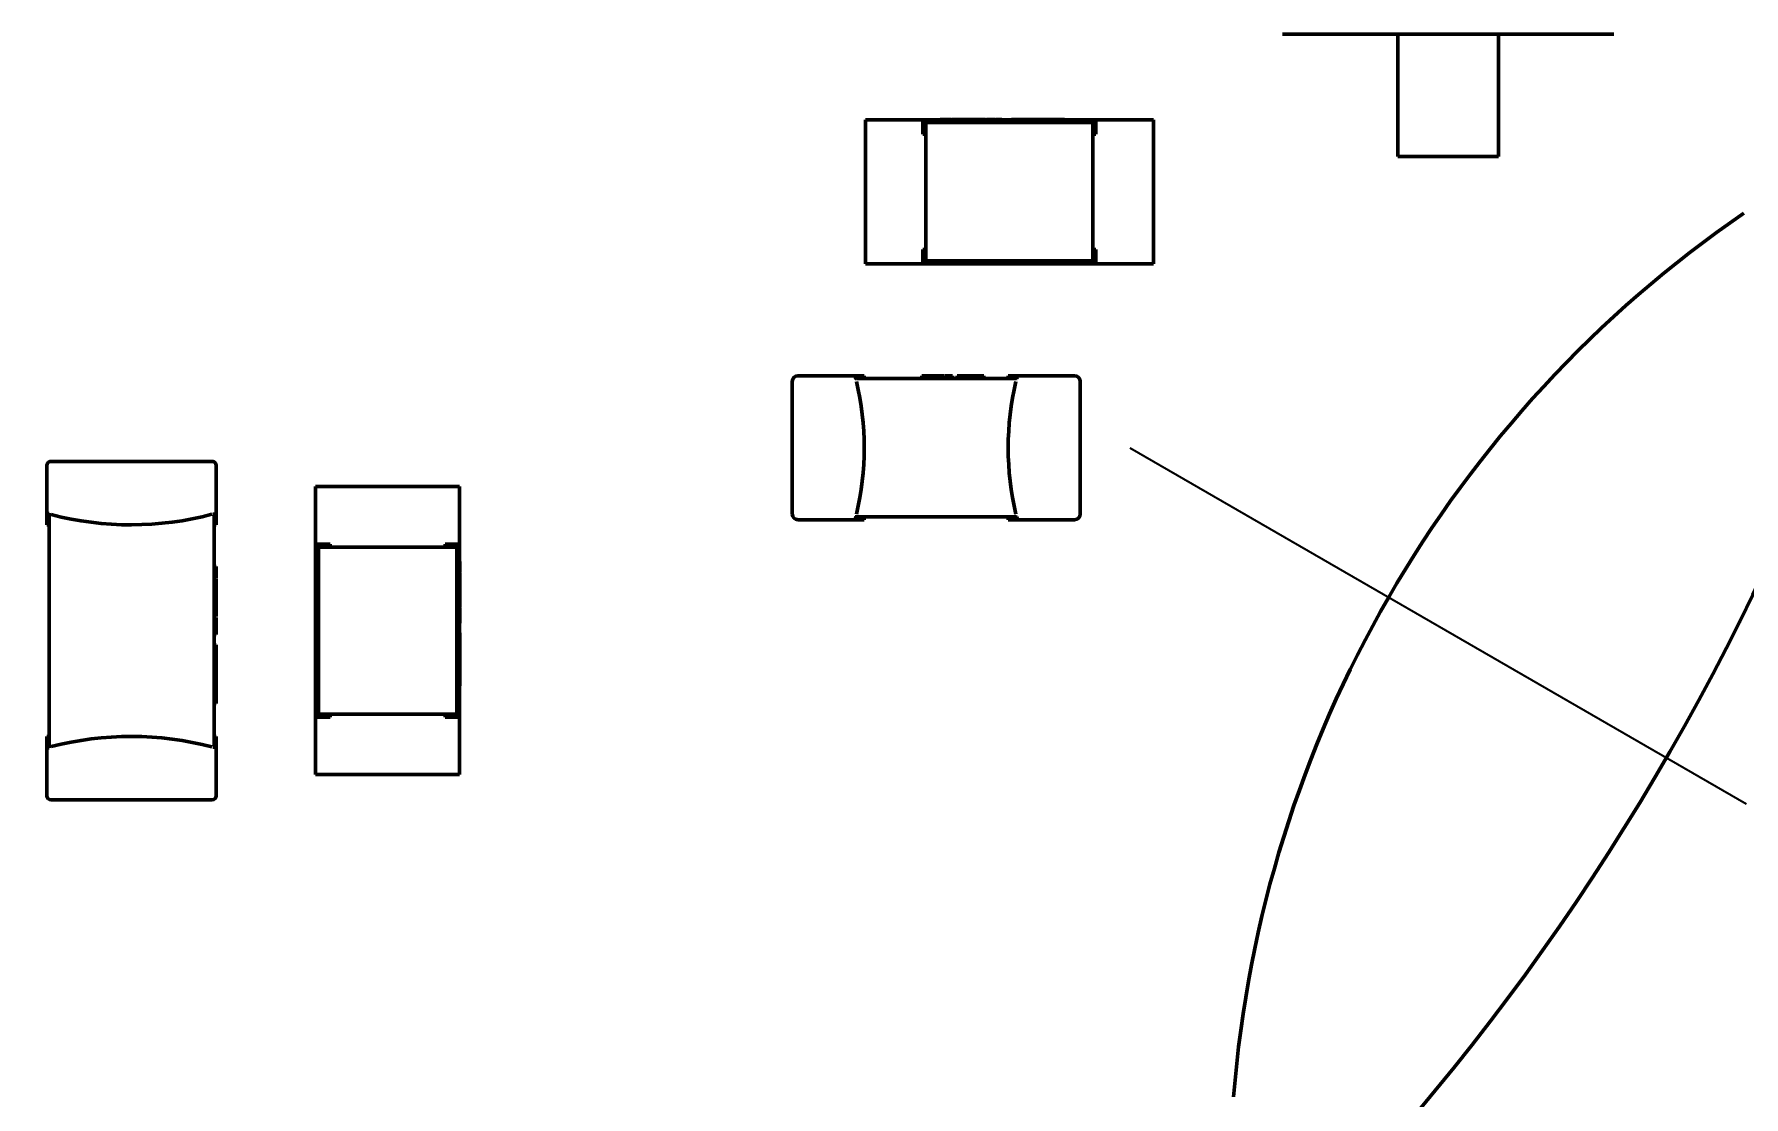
# Model space of a CAD drawing. Header units: millimetres. Extents: x 0 to 420, y 0 to 297.
# Drawn here: x 155.09 to 161.03, y 96.87 to 100.56 of the extents above; entities that cross this region are included whole.
import ezdxf

# ---------------------------------------------------------------- set-up
doc = ezdxf.new("R2010")
doc.units = ezdxf.units.MM
doc.header["$LTSCALE"] = 0.75
doc.linetypes.add('CENTER2', pattern=[28.575, 19.05, -3.175, 3.175, -3.175])
for name, color, linetype, lineweight in [('FD_Dimensions', 7, 'Continuous', 25), ('Smart Centers', 7, 'CENTER2', 25), ('Visible', 7, 'Continuous', 50)]:
    doc.layers.add(name, color=color, linetype=linetype, lineweight=lineweight)
doc.styles.get("Standard").update_dxf_attribs({"font": 'arial.ttf'})
doc.dimstyles.new('Dim-ISO-25', dxfattribs={"dimtxt": 3.5, "dimasz": 3.5, "dimexe": 2.1, "dimexo": 2.1, "dimgap": 1.4, "dimtad": 1, "dimzin": 12, "dimdsep": 46, "dimtxsty": 'Standard', "dimcen": 0, "dimazin": 3, "dimtp": 0.1, "dimtm": 0.1, "dimtfac": 0.714286, "dimtmove": 0, "dimatfit": 3, "dimfxl": 1, "dimtzin": 12, "dimarcsym": 0})

# ---------------------------------------------------------------- blocks, each defined once
blk = doc.blocks.new('*D38')
at = {"layer": 'Defpoints', "color": 0, "transparency": 16777216}
for p in [(164.34729, 115.945447), (142.445703, 88.644889)]:
    blk.add_point(p, dxfattribs=at)
at = {"layer": 'FD_Dimensions', "color": 0, "lineweight": -2, "transparency": 16777216}
for p, q in [((188.180003, 145.653174), (166.537449, 118.675503)), ((142.445703, 88.644889), (164.34729, 115.945447)), ((140.255544, 85.914833), (138.065386, 83.184777))]:
    blk.add_line(p, q, dxfattribs=at)
at = {"layer": 'FD_Dimensions', "color": 0, "transparency": 16777216}
for points in [[(166.08244, 119.04053), (166.992458, 118.310477), (164.34729, 115.945447)], [(139.800535, 86.27986), (140.710554, 85.549807), (142.445703, 88.644889)]]:
    blk.add_solid(points, dxfattribs=at)
at = {"layer": 'FD_Dimensions', "color": 0, "transparency": 16777216, "insert": (181.973347, 143.165958), "char_height": 3.5, "attachment_point": 5, "rotation": 51.2620212}
blk.add_mtext('∅35', dxfattribs=at)
blk = doc.blocks.new('*U26')
at = {"layer": 'Smart Centers', "color": 0, "ltscale": 0.75, "transparency": 16777216}
blk.add_line((5.499261, -3.175), (7.639291, -4.410547), dxfattribs=at)
blk = doc.blocks.new('*U29')
at = {"layer": 'Smart Centers', "color": 0, "ltscale": 0.75, "transparency": 16777216}
blk.add_blockref('*U26', (0, 0), dxfattribs=at)
blk = doc.blocks.new('*D39')
at = {"layer": 'Defpoints', "color": 0, "transparency": 16777216}
for p in [(164.467924, 105.405393), (142.325069, 99.184944)]:
    blk.add_point(p, dxfattribs=at)
at = {"layer": 'FD_Dimensions', "color": 0, "lineweight": -2, "transparency": 16777216}
for p, q in [((203.991631, 116.508533), (167.837489, 106.351983)), ((142.325069, 99.184944), (164.467924, 105.405393)), ((138.955505, 98.238353), (135.58594, 97.291763))]:
    blk.add_line(p, q, dxfattribs=at)
at = {"layer": 'FD_Dimensions', "color": 0, "transparency": 16777216}
for points in [[(167.679724, 106.913577), (167.995254, 105.790389), (164.467924, 105.405393)], [(138.79774, 98.799948), (139.11327, 97.676759), (142.325069, 99.184944)]]:
    blk.add_solid(points, dxfattribs=at)
at = {"layer": 'FD_Dimensions', "color": 0, "transparency": 16777216, "insert": (197.508959, 118.099446), "char_height": 3.5, "attachment_point": 5, "rotation": 15.6912827}
blk.add_mtext('∅23', dxfattribs=at)

msp = doc.modelspace()

# ---------------------------------------------------------------- linework, layer by layer
at = {"layer": 'Visible', "extrusion": (0, 1, 0)}
for p, q in [((159.4257, 100.5564), (159.8259, 100.5564)), ((159.8259, 100.5564), (160.1759, 100.5564)), ((159.8259, 100.5564), (159.8259, 100.1314)), ((160.1759, 100.5564), (160.5761, 100.5564)), ((160.1759, 100.1314), (160.1759, 100.5564)), ((158.1769, 100.2594), (157.9769, 100.2594)), ((157.9769, 100.2594), (157.9769, 99.7594)), ((158.1769, 100.2594), (158.1769, 100.2094)), ((158.1769, 100.2594), (158.7769, 100.2594)), ((158.1869, 100.2494), (158.1769, 100.2594)), ((158.1769, 100.2094), (158.1819, 100.2094)), ((158.1869, 100.2494), (158.1869, 99.7694)), ((158.7669, 100.2494), (158.1869, 100.2494)), ((158.2371, 100.2604), (158.2523, 100.2604)), ((158.2371, 100.2604), (158.2371, 100.2594)), ((158.2523, 100.2604), (158.2579, 100.2604)), ((158.2523, 100.2604), (158.2523, 100.2594)), ((158.2579, 100.2604), (158.2737, 100.2604)), ((158.2579, 100.2604), (158.2579, 100.2594)), ((158.2737, 100.2604), (158.2737, 100.2594)), ((158.2758, 100.2604), (158.2819, 100.2604)), ((158.2758, 100.2604), (158.2758, 100.2594)), ((158.2819, 100.2604), (158.2876, 100.2604)), ((158.2876, 100.2604), (158.3028, 100.2604)), ((158.2876, 100.2604), (158.2876, 100.2594)), ((158.3028, 100.2604), (158.3084, 100.2604)), ((158.3028, 100.2604), (158.3028, 100.2594)), ((158.3084, 100.2604), (158.3242, 100.2604)), ((158.3084, 100.2604), (158.3084, 100.2594)), ((158.3242, 100.2604), (158.3242, 100.2594)), ((158.3242, 100.2604), (158.3263, 100.2604)), ((158.3263, 100.2604), (158.3323, 100.2604)), ((158.3263, 100.2604), (158.3263, 100.2594)), ((158.3323, 100.2604), (158.3477, 100.2604)), ((158.3477, 100.2604), (158.3593, 100.2604)), ((158.3593, 100.2604), (158.3596, 100.2604)), ((158.3593, 100.2604), (158.3593, 100.2594)), ((158.3596, 100.2604), (158.3596, 100.2594)), ((158.3596, 100.2604), (158.3661, 100.2604)), ((158.3661, 100.2604), (158.3661, 100.2594)), ((158.3661, 100.2604), (158.3672, 100.2604)), ((158.3672, 100.2604), (158.3672, 100.2594)), ((158.3672, 100.2604), (158.3679, 100.2604)), ((158.3679, 100.2604), (158.3679, 100.2594)), ((158.3679, 100.2604), (158.3889, 100.2604)), ((158.3889, 100.2604), (158.3889, 100.2594)), ((158.3889, 100.2604), (158.3891, 100.2604)), ((158.3891, 100.2604), (158.3891, 100.2594)), ((158.3891, 100.2604), (158.3908, 100.2604)), ((158.3908, 100.2604), (158.3941, 100.2604)), ((158.3941, 100.2604), (158.3943, 100.2604)), ((158.3941, 100.2604), (158.3941, 100.2594)), ((158.3943, 100.2604), (158.3943, 100.2594)), ((158.3943, 100.2604), (158.3943, 100.2594)), ((158.3943, 100.2604), (158.3943, 100.2604)), ((158.397, 100.2604), (158.397, 100.2594)), ((158.4066, 100.2604), (158.397, 100.2604)), ((158.4066, 100.2604), (158.4216, 100.2604)), ((158.4216, 100.2604), (158.4276, 100.2604)), ((158.4276, 100.2604), (158.4276, 100.2594)), ((158.4294, 100.2604), (158.4294, 100.2594)), ((158.4294, 100.2604), (158.4453, 100.2604)), ((158.4453, 100.2604), (158.4453, 100.2594)), ((158.4453, 100.2604), (158.4506, 100.2604)), ((158.4506, 100.2604), (158.4506, 100.2594)), ((158.4506, 100.2604), (158.4508, 100.2604)), ((158.4508, 100.2604), (158.4508, 100.2594)), ((158.4508, 100.2604), (158.451, 100.2604)), ((158.451, 100.2604), (158.451, 100.2594)), ((158.451, 100.2604), (158.4513, 100.2604)), ((158.4513, 100.2604), (158.4513, 100.2594)), ((158.4843, 100.2604), (158.5127, 100.2604)), ((158.4843, 100.2604), (158.4843, 100.2594)), ((158.5281, 100.2604), (158.5127, 100.2604)), ((158.5127, 100.2604), (158.5127, 100.2594)), ((158.5674, 100.2604), (158.5281, 100.2604)), ((158.5281, 100.2604), (158.5281, 100.2594)), ((158.6022, 100.2604), (158.5674, 100.2604)), ((158.6022, 100.2604), (158.615, 100.2604)), ((158.615, 100.2604), (158.6216, 100.2604)), ((158.615, 100.2604), (158.615, 100.2594)), ((158.655, 100.2604), (158.6216, 100.2604)), ((158.655, 100.2604), (158.6688, 100.2604)), ((158.6688, 100.2604), (158.6688, 100.2594)), ((158.7769, 100.2594), (158.7669, 100.2494)), ((158.7669, 99.7694), (158.7669, 100.2494)), ((158.7719, 100.2094), (158.7769, 100.2094)), ((158.9769, 100.2594), (158.7769, 100.2594)), ((158.7769, 100.2094), (158.7769, 100.2594)), ((158.9769, 99.7594), (158.9769, 100.2594)), ((159.8259, 100.1314), (160.1759, 100.1314)), ((158.1769, 99.7594), (158.1769, 99.8094)), ((158.1819, 99.8094), (158.1769, 99.8094)), ((158.7769, 99.8094), (158.7719, 99.8094)), ((158.7769, 99.8094), (158.7769, 99.7594)), ((157.9769, 99.7594), (158.1769, 99.7594)), ((158.1869, 99.7694), (158.1769, 99.7594)), ((158.7769, 99.7594), (158.1769, 99.7594)), ((158.1869, 99.7694), (158.7669, 99.7694)), ((158.7769, 99.7594), (158.7669, 99.7694)), ((158.7769, 99.7594), (158.9769, 99.7594)), ((157.7229, 98.8904), (157.7229, 99.3504)), ((157.7429, 99.3704), (157.9461, 99.3704)), ((157.9418, 99.3677), (157.9437, 99.3677)), ((157.9437, 99.3604), (157.9418, 99.3604)), ((157.9426, 99.3645), (157.9437, 99.3604)), ((157.9437, 99.3604), (157.9437, 99.3677)), ((157.9729, 99.3704), (157.9461, 99.3704)), ((157.9461, 99.3604), (158.4997, 99.3604)), ((157.9729, 99.3604), (157.9729, 99.3704)), ((158.1724, 99.3704), (158.1801, 99.3704)), ((158.1724, 99.3704), (158.1724, 99.3604)), ((158.1801, 99.3704), (158.183, 99.3704)), ((158.1801, 99.3704), (158.1801, 99.3604)), ((158.183, 99.3704), (158.1907, 99.3704)), ((158.183, 99.3704), (158.183, 99.3604)), ((158.1907, 99.3704), (158.1907, 99.3604)), ((158.1918, 99.3704), (158.1949, 99.3704)), ((158.1918, 99.3704), (158.1918, 99.3604)), ((158.1949, 99.3704), (158.1979, 99.3704)), ((158.1979, 99.3704), (158.2056, 99.3704)), ((158.1979, 99.3704), (158.1979, 99.3604)), ((158.2056, 99.3704), (158.2084, 99.3704)), ((158.2056, 99.3704), (158.2056, 99.3604)), ((158.2084, 99.3704), (158.2162, 99.3704)), ((158.2084, 99.3704), (158.2084, 99.3604)), ((158.2162, 99.3704), (158.2162, 99.3604)), ((158.2162, 99.3704), (158.2173, 99.3704)), ((158.2173, 99.3704), (158.2204, 99.3704)), ((158.2173, 99.3704), (158.2173, 99.3604)), ((158.2204, 99.3704), (158.2281, 99.3704)), ((158.2281, 99.3704), (158.2339, 99.3704)), ((158.2339, 99.3704), (158.2339, 99.3604)), ((158.2339, 99.3704), (158.237, 99.3704)), ((158.237, 99.3704), (158.237, 99.3604)), ((158.237, 99.3704), (158.2377, 99.3704)), ((158.2377, 99.3704), (158.2377, 99.3604)), ((158.2377, 99.3704), (158.2382, 99.3704)), ((158.2382, 99.3704), (158.2382, 99.3604)), ((158.2382, 99.3704), (158.2486, 99.3704)), ((158.2486, 99.3704), (158.2486, 99.3604)), ((158.2486, 99.3704), (158.2493, 99.3704)), ((158.2493, 99.3704), (158.251, 99.3704)), ((158.251, 99.3704), (158.251, 99.3604)), ((158.251, 99.3704), (158.251, 99.3704)), ((158.251, 99.3704), (158.251, 99.3604)), ((158.2527, 99.3704), (158.2527, 99.3604)), ((158.2575, 99.3704), (158.2527, 99.3704)), ((158.2575, 99.3704), (158.265, 99.3704)), ((158.265, 99.3704), (158.2679, 99.3704)), ((158.2679, 99.3704), (158.2679, 99.3604)), ((158.2686, 99.3704), (158.2686, 99.3604)), ((158.2686, 99.3704), (158.2688, 99.3704)), ((158.2688, 99.3704), (158.2688, 99.3604)), ((158.2688, 99.3704), (158.2769, 99.3704)), ((158.2769, 99.3704), (158.2769, 99.3604)), ((158.2769, 99.3704), (158.2795, 99.3704)), ((158.2795, 99.3704), (158.2795, 99.3604)), ((158.3105, 99.3704), (158.2962, 99.3704)), ((158.2962, 99.3704), (158.2962, 99.3604)), ((158.3183, 99.3704), (158.3105, 99.3704)), ((158.3105, 99.3704), (158.3105, 99.3604)), ((158.3379, 99.3704), (158.3183, 99.3704)), ((158.3183, 99.3704), (158.3183, 99.3604)), ((158.3553, 99.3704), (158.3379, 99.3704)), ((158.3553, 99.3704), (158.3617, 99.3704)), ((158.3617, 99.3704), (158.365, 99.3704)), ((158.3617, 99.3704), (158.3617, 99.3604)), ((158.3816, 99.3704), (158.365, 99.3704)), ((158.3884, 99.3704), (158.3816, 99.3704)), ((158.3884, 99.3704), (158.3884, 99.3604)), ((158.4729, 99.3704), (158.4997, 99.3704)), ((158.4729, 99.3604), (158.4729, 99.3704)), ((158.4997, 99.3704), (158.7029, 99.3704)), ((158.5021, 99.3677), (158.504, 99.3677)), ((158.5021, 99.3604), (158.5021, 99.3677)), ((158.5021, 99.3604), (158.5032, 99.3645)), ((158.504, 99.3604), (158.5021, 99.3604)), ((158.7229, 99.3504), (158.7229, 98.8904)), ((155.135, 98.8893), (155.135, 99.0586)), ((155.1497, 99.0733), (155.7081, 99.0733)), ((155.7228, 99.0586), (155.7228, 98.8882)), ((156.5679, 98.9854), (156.0679, 98.9854)), ((156.0679, 98.9854), (156.0679, 98.7854)), ((156.5679, 98.7854), (156.5679, 98.9854)), ((155.135, 98.8893), (155.135, 98.8528)), ((155.1423, 98.8528), (155.135, 98.8528)), ((155.1369, 98.8913), (155.1369, 98.8916)), ((155.1381, 98.8913), (155.1369, 98.8913)), ((155.1374, 98.8915), (155.1381, 98.8913)), ((155.1423, 98.8928), (155.1423, 98.8902)), ((155.1423, 98.0815), (155.1423, 98.8893)), ((155.7113, 98.8902), (155.7208, 98.8902)), ((155.7155, 98.8913), (155.7155, 98.8916)), ((155.7162, 98.8915), (155.7155, 98.8913)), ((155.7155, 98.8882), (155.7155, 98.0826)), ((155.7155, 98.8528), (155.7228, 98.8528)), ((155.7208, 98.8928), (155.7208, 98.8902)), ((155.7228, 98.8528), (155.7228, 98.8882)), ((157.9461, 98.8704), (157.7429, 98.8704)), ((157.9418, 98.8804), (157.9437, 98.8804)), ((157.9437, 98.8731), (157.9418, 98.8731)), ((157.9426, 98.8763), (157.9437, 98.8804)), ((157.9437, 98.8804), (157.9437, 98.8731)), ((158.4997, 98.8804), (157.9461, 98.8804)), ((157.9461, 98.8704), (157.9729, 98.8704)), ((157.9729, 98.8804), (157.9729, 98.8704)), ((158.4729, 98.8804), (158.4729, 98.8704)), ((158.4997, 98.8704), (158.4729, 98.8704)), ((158.7029, 98.8704), (158.4997, 98.8704)), ((158.5021, 98.8804), (158.504, 98.8804)), ((158.5021, 98.8804), (158.5021, 98.8731)), ((158.5021, 98.8804), (158.5032, 98.8763)), ((158.504, 98.8731), (158.5021, 98.8731)), ((156.0679, 98.7854), (156.1179, 98.7854)), ((156.0679, 98.1854), (156.0679, 98.7854)), ((156.0779, 98.7754), (156.0679, 98.7854)), ((156.1179, 98.7804), (156.1179, 98.7854)), ((156.5179, 98.7854), (156.5179, 98.7804)), ((156.5679, 98.7854), (156.5179, 98.7854)), ((156.5579, 98.7754), (156.5679, 98.7854)), ((156.5679, 98.7854), (156.5679, 98.1854)), ((156.5579, 98.7754), (156.0779, 98.7754)), ((156.0779, 98.7754), (156.0779, 98.1954)), ((156.5579, 98.1954), (156.5579, 98.7754)), ((156.5689, 98.7252), (156.5679, 98.7252)), ((156.5689, 98.7252), (156.5689, 98.71)), ((155.7228, 98.7084), (155.7155, 98.7084)), ((155.7228, 98.6913), (155.7155, 98.6913)), ((155.7228, 98.6851), (155.7155, 98.6851)), ((155.7228, 98.668), (155.7155, 98.668)), ((155.7228, 98.6655), (155.7155, 98.6655)), ((155.7228, 98.7084), (155.7228, 98.6913)), ((155.7228, 98.6913), (155.7228, 98.6851)), ((155.7228, 98.6851), (155.7228, 98.668)), ((155.7228, 98.6655), (155.7228, 98.6588)), ((156.5689, 98.71), (156.5679, 98.71)), ((156.5689, 98.7043), (156.5679, 98.7043)), ((156.5689, 98.6886), (156.5679, 98.6886)), ((156.5689, 98.6864), (156.5679, 98.6864)), ((156.5689, 98.6747), (156.5679, 98.6747)), ((156.5689, 98.71), (156.5689, 98.7043)), ((156.5689, 98.7043), (156.5689, 98.6886)), ((156.5689, 98.6864), (156.5689, 98.6804)), ((156.5689, 98.6804), (156.5689, 98.6747)), ((156.5689, 98.6747), (156.5689, 98.6595)), ((155.7228, 98.6522), (155.7155, 98.6522)), ((155.7228, 98.6351), (155.7155, 98.6351)), ((155.7228, 98.6289), (155.7155, 98.6289)), ((155.7228, 98.6119), (155.7155, 98.6119)), ((155.7228, 98.6094), (155.7155, 98.6094)), ((155.7228, 98.6588), (155.7228, 98.6522)), ((155.7228, 98.6522), (155.7228, 98.6351)), ((155.7228, 98.6351), (155.7228, 98.6289)), ((155.7228, 98.6289), (155.7228, 98.6119)), ((155.7228, 98.6119), (155.7228, 98.6094)), ((155.7228, 98.6094), (155.7228, 98.6026)), ((156.5689, 98.6595), (156.5679, 98.6595)), ((156.5689, 98.6539), (156.5679, 98.6539)), ((156.5689, 98.6381), (156.5679, 98.6381)), ((156.5689, 98.636), (156.5679, 98.636)), ((156.5689, 98.6595), (156.5689, 98.6539)), ((156.5689, 98.6539), (156.5689, 98.6381)), ((156.5689, 98.6381), (156.5689, 98.636)), ((156.5689, 98.636), (156.5689, 98.6299)), ((156.5689, 98.6299), (156.5689, 98.6146)), ((156.5689, 98.6146), (156.5689, 98.603)), ((155.7228, 98.5729), (155.7155, 98.5729)), ((155.7228, 98.5659), (155.7155, 98.5659)), ((155.7228, 98.5644), (155.7155, 98.5644)), ((155.7228, 98.5634), (155.7155, 98.5634)), ((155.7228, 98.6026), (155.7228, 98.5857)), ((155.7228, 98.5857), (155.7228, 98.5729)), ((155.7228, 98.5729), (155.7228, 98.5659)), ((155.7228, 98.5659), (155.7228, 98.5644)), ((155.7228, 98.5644), (155.7228, 98.5634)), ((155.7228, 98.5634), (155.7228, 98.5403)), ((156.5689, 98.603), (156.5679, 98.603)), ((156.5689, 98.6027), (156.5679, 98.6027)), ((156.5689, 98.5962), (156.5679, 98.5962)), ((156.5689, 98.5951), (156.5679, 98.5951)), ((156.5689, 98.5944), (156.5679, 98.5944)), ((156.5689, 98.5734), (156.5679, 98.5734)), ((156.5689, 98.5731), (156.5679, 98.5731)), ((156.5689, 98.5682), (156.5679, 98.5682)), ((156.5689, 98.568), (156.5679, 98.568)), ((156.5689, 98.568), (156.5679, 98.568)), ((156.5689, 98.5653), (156.5679, 98.5653)), ((156.5689, 98.603), (156.5689, 98.6027)), ((156.5689, 98.6027), (156.5689, 98.5962)), ((156.5689, 98.5962), (156.5689, 98.5951)), ((156.5689, 98.5951), (156.5689, 98.5944)), ((156.5689, 98.5944), (156.5689, 98.5734)), ((156.5689, 98.5734), (156.5689, 98.5731)), ((156.5689, 98.5731), (156.5689, 98.5715)), ((156.5689, 98.5715), (156.5689, 98.5682)), ((156.5689, 98.568), (156.5689, 98.568)), ((156.5689, 98.5557), (156.5689, 98.5653)), ((156.5689, 98.5557), (156.5689, 98.5407)), ((155.7228, 98.5403), (155.7155, 98.5403)), ((155.7228, 98.5351), (155.7155, 98.5351)), ((155.7228, 98.5351), (155.7155, 98.5351)), ((155.7228, 98.5313), (155.7155, 98.5313)), ((155.7228, 98.4978), (155.7155, 98.4978)), ((155.7228, 98.4964), (155.7155, 98.4964)), ((155.7228, 98.4959), (155.7155, 98.4959)), ((155.7228, 98.5403), (155.7228, 98.5387)), ((155.7228, 98.5387), (155.7228, 98.5351)), ((155.7228, 98.5207), (155.7228, 98.5313)), ((155.7228, 98.5207), (155.7228, 98.5042)), ((155.7228, 98.5042), (155.7228, 98.4978)), ((155.7228, 98.4964), (155.7228, 98.4959)), ((155.7228, 98.4959), (155.7228, 98.4781)), ((156.5689, 98.5347), (156.5679, 98.5347)), ((156.5689, 98.5329), (156.5679, 98.5329)), ((156.5689, 98.517), (156.5679, 98.517)), ((156.5689, 98.5117), (156.5679, 98.5117)), ((156.5689, 98.5114), (156.5679, 98.5114)), ((156.5689, 98.5113), (156.5679, 98.5113)), ((156.5689, 98.511), (156.5679, 98.511)), ((156.5689, 98.5407), (156.5689, 98.5347)), ((156.5689, 98.5329), (156.5689, 98.517)), ((156.5689, 98.517), (156.5689, 98.5117)), ((156.5689, 98.5117), (156.5689, 98.5114)), ((156.5689, 98.5114), (156.5689, 98.5113)), ((156.5689, 98.5113), (156.5689, 98.511)), ((155.7228, 98.4781), (155.7155, 98.4781)), ((155.7228, 98.4723), (155.7155, 98.4723)), ((155.7228, 98.4356), (155.7155, 98.4356)), ((155.7228, 98.4781), (155.7228, 98.4723)), ((155.7228, 98.4356), (155.7228, 98.404)), ((156.5689, 98.478), (156.5679, 98.478)), ((156.5689, 98.4496), (156.5679, 98.4496)), ((156.5689, 98.4341), (156.5679, 98.4341)), ((156.5689, 98.478), (156.5689, 98.4496)), ((156.5689, 98.4341), (156.5689, 98.4496)), ((156.5689, 98.3949), (156.5689, 98.4341)), ((155.7228, 98.404), (155.7155, 98.404)), ((155.7228, 98.3868), (155.7155, 98.3868)), ((155.7228, 98.3868), (155.7228, 98.404)), ((155.7228, 98.3434), (155.7228, 98.3868)), ((156.5689, 98.3601), (156.5689, 98.3949)), ((155.7228, 98.3052), (155.7228, 98.3434)), ((156.5689, 98.3473), (156.5679, 98.3473)), ((156.5689, 98.3601), (156.5689, 98.3473)), ((156.5689, 98.3473), (156.5689, 98.3407)), ((156.5689, 98.3073), (156.5689, 98.3407)), ((155.7228, 98.2912), (155.7155, 98.2912)), ((155.7228, 98.3052), (155.7228, 98.2912)), ((155.7228, 98.2912), (155.7228, 98.2838)), ((155.7228, 98.2472), (155.7228, 98.2838)), ((156.5689, 98.2935), (156.5679, 98.2935)), ((156.5689, 98.3073), (156.5689, 98.2935)), ((155.7228, 98.2322), (155.7155, 98.2322)), ((155.7228, 98.2472), (155.7228, 98.2322)), ((156.0679, 98.1854), (156.0779, 98.1954)), ((156.0779, 98.1954), (156.5579, 98.1954)), ((156.1179, 98.1854), (156.1179, 98.1904)), ((156.5179, 98.1904), (156.5179, 98.1854)), ((156.5679, 98.1854), (156.5579, 98.1954)), ((156.1179, 98.1854), (156.0679, 98.1854)), ((156.0679, 98.1854), (156.0679, 97.9854)), ((156.5179, 98.1854), (156.5679, 98.1854)), ((156.5679, 97.9854), (156.5679, 98.1854)), ((155.135, 98.0815), (155.135, 98.118)), ((155.1423, 98.118), (155.135, 98.118)), ((155.135, 97.9122), (155.135, 98.0815)), ((155.1369, 98.0792), (155.1369, 98.0795)), ((155.1381, 98.0795), (155.1369, 98.0795)), ((155.1381, 98.0795), (155.1374, 98.0793)), ((155.1423, 98.0806), (155.1423, 98.078)), ((155.7113, 98.0806), (155.7208, 98.0806)), ((155.7155, 98.118), (155.7228, 98.118)), ((155.7155, 98.0792), (155.7155, 98.0795)), ((155.7155, 98.0795), (155.7162, 98.0793)), ((155.7208, 98.0806), (155.7208, 98.078)), ((155.7228, 98.118), (155.7228, 98.0826)), ((155.7228, 98.0826), (155.7228, 97.9122)), ((156.0679, 97.9854), (156.5679, 97.9854)), ((155.7081, 97.8975), (155.1497, 97.8975))]:
    msp.add_line(p, q, dxfattribs=at)
at = {"layer": 'Visible'}
for radius in [41, 23.5, 17.5]:
    msp.add_circle((153.3965, 102.2952), radius, dxfattribs=at)
at = {"layer": 'Visible', "extrusion": (2e-16, 0, -1)}
for radius in [26, 8.5]:
    msp.add_circle((-153.3965, 102.2952), radius, dxfattribs=at)
at = {"layer": 'Visible'}
for centre, radius, start, end in [((163.3558, 96.5452), 4.1127, 124.48584, 175.51422), ((156.9729, 99.1204), 1, 346.70293, 13.29707), ((158.7029, 99.3504), 0.02, 0, 90), ((155.1497, 99.0586), 0.0147, 90, 180), ((155.4268, 99.955), 1.1022, 255.43815, 284.78791), ((157.7429, 98.8904), 0.02, 180, 270), ((155.7081, 97.9122), 0.0147, 270, 0)]:
    msp.add_arc(centre, radius, start, end, dxfattribs=at)
at = {"layer": 'Visible', "extrusion": (2e-16, 0, -1)}
for centre, radius, start, end in [((-157.7429, 99.3504), 0.02, 0, 90), ((-159.4729, 99.1204), 1, 346.70293, 13.29707), ((-155.7081, 99.0586), 0.0147, 90, 180), ((-158.7029, 98.8904), 0.02, 180, 270), ((-155.4268, 97.0158), 1.1022, 75.43815, 104.78791), ((-155.1497, 97.9122), 0.0147, 270, 0)]:
    msp.add_arc(centre, radius, start, end, dxfattribs=at)
for centre, major_axis, ratio, start_param, end_param in [((157.9461, 99.3503), (0.0001, 0.0201), 0.247774, -1.047496, -0.786548), ((157.9457, 99.3505), (0.0004, 0.0199), 0.237041, -0.529761, -0.004895), ((155.1496, 98.8895), (0.0146, 0.0002), 0.264633, 3.145386, 3.670095), ((155.1494, 98.8894), (0.0145, 0.0001), 0.268993, 3.728673, 4.199075), ((155.7082, 98.8884), (-0.0147, 0.0002), 0.260292, 2.613471, 3.137904), ((157.9459, 98.8899), (-0.0002, 0.0195), 0.24589, 3.937331, 4.203988), ((157.9457, 98.8903), (-0.0004, 0.0199), 0.237102, 3.146497, 3.671518)]:
    msp.add_ellipse(centre, major_axis=major_axis, ratio=ratio, start_param=start_param, end_param=end_param, dxfattribs=at)
at = {"layer": 'Visible'}
for centre, major_axis, ratio, start_param, end_param in [((158.5001, 99.3505), (-0.0004, 0.0199), 0.237116, -0.52997, -0.004909), ((158.4999, 99.3508), (-0.0002, 0.0195), 0.246079, -1.061747, -0.795365), ((158.5001, 98.8903), (0.0004, 0.0199), 0.237103, 3.146511, 3.671569), ((158.4997, 98.8903), (0.0001, 0.02), 0.246772, 3.931875, 4.193282), ((155.1496, 98.0813), (-0.0146, 0.0002), 0.264663, 0.003803, 0.528587), ((155.1497, 98.0814), (-0.0147, 0.0001), 0.268911, 0.582817, 1.048078), ((155.7082, 98.0824), (0.0147, 0.0002), 0.260285, -0.528107, -0.003688)]:
    msp.add_ellipse(centre, major_axis=major_axis, ratio=ratio, start_param=start_param, end_param=end_param, dxfattribs=at)
for points in [[(157.9444, 99.3575), (157.9448, 99.3593), (157.9455, 99.3604), (157.9461, 99.3604)], [(158.4997, 99.3604), (158.5003, 99.3604), (158.5009, 99.3594), (158.5014, 99.3575)], [(155.1369, 98.8916), (155.1371, 98.8916), (155.1372, 98.8915), (155.1374, 98.8915)], [(155.1423, 98.8893), (155.1423, 98.8896), (155.1425, 98.8898), (155.1428, 98.89)], [(155.7108, 98.89), (155.7135, 98.8897), (155.7155, 98.889), (155.7155, 98.8882)], [(155.7155, 98.8916), (155.7157, 98.8916), (155.716, 98.8915), (155.7162, 98.8915)], [(157.9461, 98.8804), (157.9455, 98.8804), (157.9448, 98.8814), (157.9444, 98.8833)], [(158.5014, 98.8833), (158.5009, 98.8815), (158.5003, 98.8804), (158.4997, 98.8804)], [(156.5689, 98.5682), (156.5689, 98.5681), (156.5689, 98.5681), (156.5689, 98.568)], [(155.7228, 98.5351), (155.7228, 98.5351), (155.7228, 98.5351), (155.7228, 98.5351)], [(155.1369, 98.0792), (155.1371, 98.0792), (155.1372, 98.0793), (155.1374, 98.0793)], [(155.1428, 98.0808), (155.1425, 98.081), (155.1423, 98.0812), (155.1423, 98.0815)], [(155.7155, 98.0826), (155.7155, 98.0818), (155.7136, 98.0811), (155.7108, 98.0808)], [(155.7155, 98.0792), (155.7157, 98.0792), (155.716, 98.0793), (155.7162, 98.0793)]]:
    msp.add_open_spline(points, degree=3, dxfattribs=at)

# ---------------------------------------------------------------- block references
at = {"layer": 'Smart Centers', "ltscale": 0.75}
msp.add_blockref('*U29', (153.3965, 102.2952), dxfattribs=at)

# ---------------------------------------------------------------- dimensions: what is measured, and where the dimension line sits
at = {"layer": 'FD_Dimensions'}
for p1, p2, override, picture, middle in [((142.4457, 88.6449), (164.3473, 115.9454), {"dimlfac": 1}, '*D38', (184.5356, 141.1104)), ((142.3251, 99.1849), (164.4679, 105.4054), {"dimlfac": 1, "dimclrd": 0, "dimclre": 0}, '*D39', (198.3974, 114.937))]:
    dim = msp.add_diameter_dim_2p(p1=p1, p2=p2, dimstyle='Dim-ISO-25', override=override, dxfattribs=at)
    dim.commit()
    dim.dimension.update_dxf_attribs({"geometry": picture, "text_midpoint": middle, "dimtype": 163})

doc.saveas('drawing.dxf')
